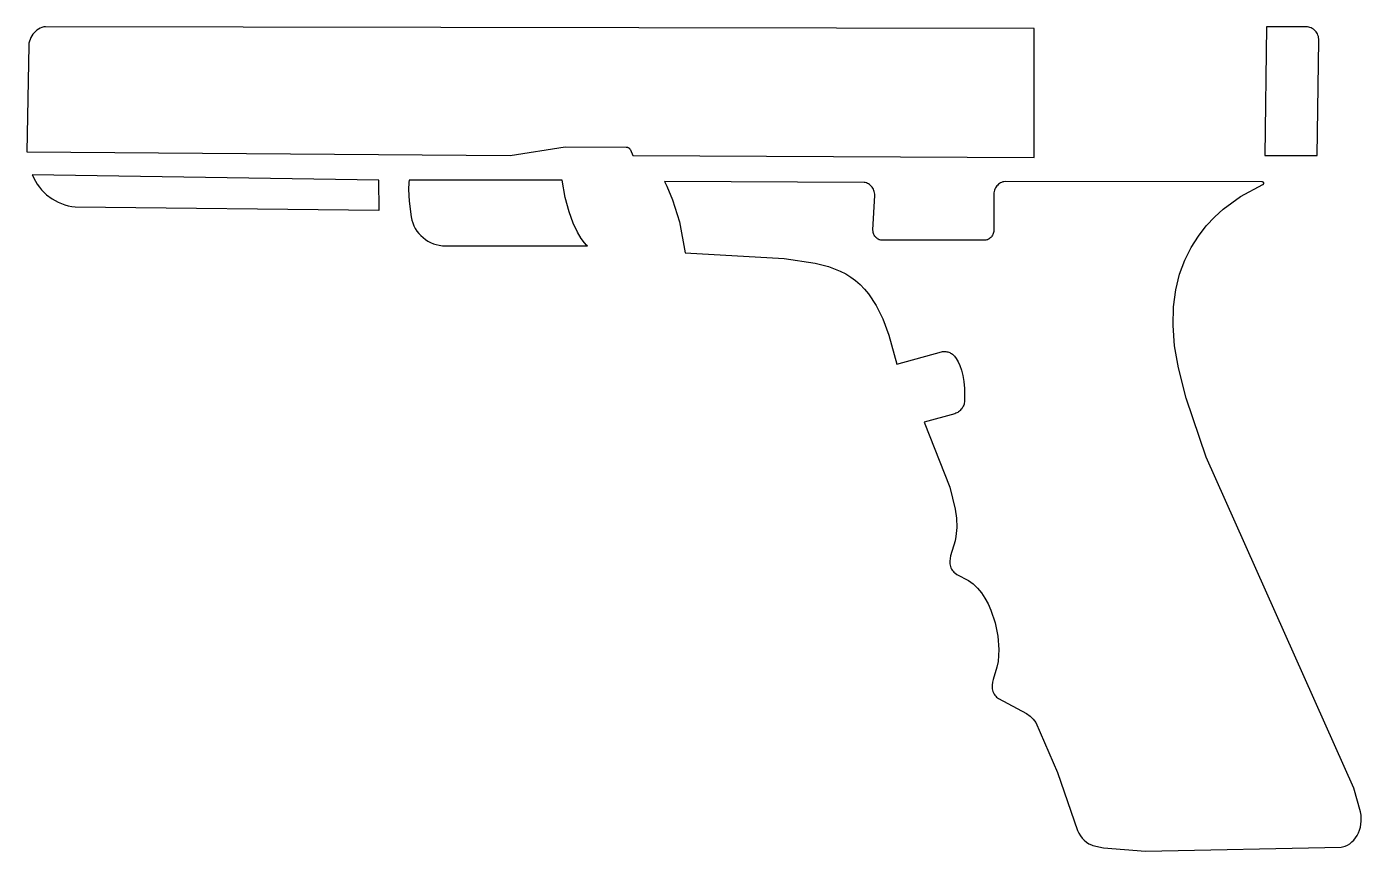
# Model space of a CAD drawing. Header units: metres. Extents: x 14 to 192, y -161 to -51.
import ezdxf

# ---------------------------------------------------------------- set-up
doc = ezdxf.new("R2010")
doc.units = ezdxf.units.M

msp = doc.modelspace()

# ---------------------------------------------------------------- linework, layer by layer
for points in [[(148.290534, -51.197256), (16.987774, -50.957734), (16.73733, -50.999898), (16.495522, -51.068478), (16.263874, -51.16195), (16.043402, -51.279044), (15.835376, -51.41849), (15.64132, -51.57851), (15.46225, -51.758088), (15.299436, -51.9557), (15.154148, -52.169822), (15.02791, -52.399184), (14.921738, -52.642262), (14.836902, -52.897786), (14.774672, -53.164232), (14.736572, -53.44033), (14.469618, -67.57543), (78.704948, -68.08343), (85.99805, -66.948812), (94.118684, -66.950844), (94.1705, -66.957194), (94.2213, -66.967354), (94.27083, -66.981578), (94.31909, -66.999612), (94.36608, -67.021202), (94.411292, -67.046348), (94.454726, -67.07505), (94.496382, -67.107054), (94.536006, -67.142106), (94.573344, -67.180206), (94.608142, -67.221354), (94.669864, -67.312032), (94.996254, -68.083684), (148.290788, -68.337684), (148.290788, -51.19751)], [(186.11596, -52.77993), (186.10961, -52.596288), (186.085988, -52.417726), (186.045856, -52.24526), (185.99023, -52.079906), (185.920126, -51.922426), (185.836306, -51.773836), (185.739532, -51.634898), (185.630566, -51.506628), (185.510424, -51.390042), (185.380122, -51.286156), (185.240168, -51.195732), (185.091832, -51.119532), (184.935622, -51.058572), (184.772554, -51.013868), (184.603644, -50.986436), (179.164742, -50.977038), (178.934364, -68.08343), (185.909712, -68.08343), (186.115706, -52.779422)], [(15.21587, -70.641718), (15.630906, -71.488046), (15.87754, -71.895208), (16.150336, -72.281034), (16.44777, -72.644508), (17.11071, -73.300844), (17.85493, -73.856596), (18.668492, -74.304398), (19.539966, -74.63663), (19.993864, -74.757026), (20.457922, -74.845672), (20.930616, -74.901806), (61.266832, -75.361038), (61.270896, -75.358244), (61.274706, -75.349608), (61.278262, -75.335384), (61.266832, -71.33717), (15.216124, -70.642226)], [(85.58657, -71.336408), (65.276476, -71.336408), (65.23736, -71.664322), (65.193164, -72.619616), (65.253616, -74.16038), (65.52819, -76.244196), (65.620138, -76.65339), (65.746376, -77.046836), (65.904872, -77.423264), (66.094102, -77.78115), (66.312034, -78.11897), (66.557144, -78.435454), (66.827654, -78.728824), (67.121532, -78.99781), (67.437254, -79.240634), (67.773042, -79.456026), (68.127118, -79.642462), (68.497704, -79.798418), (68.883022, -79.92237), (69.281294, -80.012794), (69.690742, -80.06842), (88.954102, -80.102456), (88.848438, -80.003904), (88.561672, -79.68615), (88.13927, -79.116174), (87.626698, -78.261464), (87.069676, -77.089), (86.51367, -75.566016), (86.0044, -73.659492), (85.587078, -71.336662)], [(191.643254, -155.331922), (190.75019, -152.146762), (171.152058, -108.196126), (168.470326, -100.320348), (167.451532, -96.29267), (166.950136, -93.37294), (166.74592, -90.67927), (166.80942, -88.203278), (167.111172, -85.936328), (167.621712, -83.870038), (168.311576, -81.996026), (169.151554, -80.30591), (170.112182, -78.791054), (171.163996, -77.443076), (172.277532, -76.253594), (173.423326, -75.213972), (175.69434, -73.551034), (178.661568, -71.942452), (178.70678, -71.912988), (178.74361, -71.882254), (178.75885, -71.866506), (178.772058, -71.850758), (178.783234, -71.834756), (178.792378, -71.818754), (178.79949, -71.803006), (178.80457, -71.787258), (178.807872, -71.771764), (178.809142, -71.756524), (178.80838, -71.741538), (178.80584, -71.726806), (178.801268, -71.712582), (178.794918, -71.698866), (178.78679, -71.685658), (178.77663, -71.672958), (178.764692, -71.66102), (178.750976, -71.649844), (178.735482, -71.63943), (178.71821, -71.629778), (178.69916, -71.621142), (178.65598, -71.606918), (178.605942, -71.597012), (178.549046, -71.591932), (144.431766, -71.546212), (144.272254, -71.565008), (144.117822, -71.600568), (143.969232, -71.652384), (143.827246, -71.719186), (143.69288, -71.800466), (143.566896, -71.894954), (143.449802, -72.002142), (143.342614, -72.121014), (143.246094, -72.250554), (143.161004, -72.39), (143.088106, -72.53859), (143.028162, -72.695308), (142.982188, -72.859392), (142.950692, -73.029826), (142.934436, -73.205848), (142.930626, -78.042516), (142.917926, -78.181962), (142.89278, -78.316836), (142.856204, -78.44663), (142.808706, -78.570582), (142.750794, -78.688184), (142.68323, -78.79842), (142.606522, -78.900782), (142.521432, -78.994508), (142.428468, -79.07909), (142.328392, -79.153512), (142.221966, -79.217266), (142.109444, -79.26959), (141.991588, -79.309976), (141.86916, -79.337662), (141.742668, -79.351886), (128.063244, -79.351886), (127.936752, -79.337662), (127.814324, -79.309976), (127.696468, -79.26959), (127.583946, -79.217266), (127.47752, -79.153512), (127.377444, -79.07909), (127.284734, -78.994508), (127.199644, -78.900782), (127.122936, -78.79842), (127.055372, -78.688184), (126.99746, -78.570582), (126.949962, -78.44663), (126.913386, -78.316836), (126.888494, -78.181962), (126.874016, -77.971396), (127.128016, -73.39838), (127.119888, -73.21931), (127.095758, -73.045574), (127.056388, -72.877934), (127.002794, -72.717152), (126.935738, -72.564244), (126.855982, -72.419972), (126.764288, -72.285352), (126.661672, -72.1614), (126.548642, -72.048878), (126.426214, -71.948548), (126.29515, -71.861426), (126.156212, -71.788274), (126.010162, -71.730108), (125.857762, -71.68769), (125.700028, -71.662036), (99.183444, -71.548498), (99.500436, -72.153526), (100.258118, -73.951592), (101.167184, -76.918058), (101.938328, -81.028032), (101.93909, -81.027778), (101.94544, -81.027016), (115.104418, -81.78292), (119.220996, -82.36839), (120.972834, -82.829908), (122.541284, -83.443064), (123.261628, -83.815682), (123.94184, -84.237068), (124.584206, -84.711032), (125.190504, -85.241384), (125.762766, -85.831426), (126.30277, -86.484968), (127.294132, -87.997284), (128.180592, -89.807542), (128.977644, -91.945206), (130.040126, -95.82912), (135.992108, -94.166436), (136.131046, -94.144084), (136.269984, -94.1324), (136.408668, -94.131384), (136.546336, -94.140528), (136.682226, -94.159832), (136.816084, -94.189296), (136.947148, -94.228666), (137.074656, -94.277688), (137.1981, -94.336108), (137.316972, -94.403926), (137.43051, -94.480888), (137.538206, -94.566994), (137.639552, -94.66199), (137.733786, -94.765622), (137.943336, -95.060008), (138.18743, -95.485204), (138.420856, -95.997522), (138.6332, -96.604074), (138.814048, -97.311972), (138.952732, -98.128328), (139.039092, -99.060254), (139.035536, -100.835968), (139.012676, -100.97897), (138.979402, -101.11867), (138.935714, -101.25456), (138.88212, -101.385878), (138.819128, -101.51237), (138.746992, -101.633528), (138.66622, -101.748844), (138.576812, -101.857556), (138.47953, -101.95941), (138.374628, -102.053898), (138.26236, -102.140258), (138.143234, -102.218236), (138.017504, -102.287324), (137.885678, -102.347014), (137.74801, -102.396798), (133.678422, -103.512366), (137.07872, -112.157256), (137.813288, -115.08486), (137.965942, -116.293138), (138.002264, -117.514624), (137.900664, -118.719854), (137.791444, -119.307102), (137.195306, -121.288556), (137.123424, -121.645172), (137.08888, -122.000772), (137.08888, -122.17781), (137.102342, -122.354086), (137.130536, -122.529346), (137.174986, -122.703336), (137.240518, -122.884438), (137.320528, -123.04903), (137.413746, -123.198382), (137.518648, -123.334018), (137.634218, -123.457208), (137.758932, -123.569222), (138.03122, -123.76531), (139.566142, -124.568712), (140.19022, -125.029468), (140.764768, -125.581918), (141.289278, -126.215394), (141.76248, -126.918466), (142.183866, -127.680212), (142.55242, -128.489456), (143.127222, -130.205988), (143.480282, -131.979416), (143.604488, -133.72084), (143.57858, -134.551928), (143.492982, -135.341614), (143.346678, -136.078976), (142.828772, -137.744454), (142.749016, -138.10107), (142.704058, -138.456924), (142.697962, -138.634216), (142.704566, -138.810746), (142.725394, -138.986514), (142.761716, -139.161266), (142.817088, -139.340844), (142.889986, -139.513564), (142.9766, -139.670282), (143.075914, -139.812522), (143.186404, -139.941554), (143.3068, -140.058902), (143.571976, -140.263626), (147.265136, -142.234158), (147.752562, -142.601188), (147.97278, -142.799054), (148.172932, -143.006826), (148.349462, -143.225012), (148.499322, -143.45412), (151.392128, -150.083266), (154.054556, -157.777688), (154.223466, -158.153354), (154.429714, -158.500826), (154.670252, -158.817056), (154.942032, -159.09925), (155.24226, -159.34436), (155.567888, -159.549592), (155.916122, -159.711898), (156.097732, -159.775906), (157.509972, -160.082992), (163.082986, -160.562798), (189.056264, -160.010602), (189.238636, -159.980122), (189.416182, -159.937196), (189.588648, -159.882078), (189.918086, -159.737298), (190.225172, -159.549846), (190.508382, -159.323532), (190.766446, -159.061912), (190.99784, -158.768796), (191.201294, -158.44774), (191.375284, -158.102808), (191.518286, -157.737556), (191.628776, -157.355794), (191.705484, -156.961332), (191.746886, -156.55798), (191.751458, -156.149548), (191.717676, -155.739592), (191.64427, -155.331922)], [(101.939852, -81.029302), (101.939598, -81.027778), (101.93909, -81.028032), (101.938836, -81.028286), (101.93909, -81.028286), (101.939344, -81.02854), (101.939852, -81.028794)]]:
    msp.add_lwpolyline(points)

doc.saveas('drawing.dxf')
